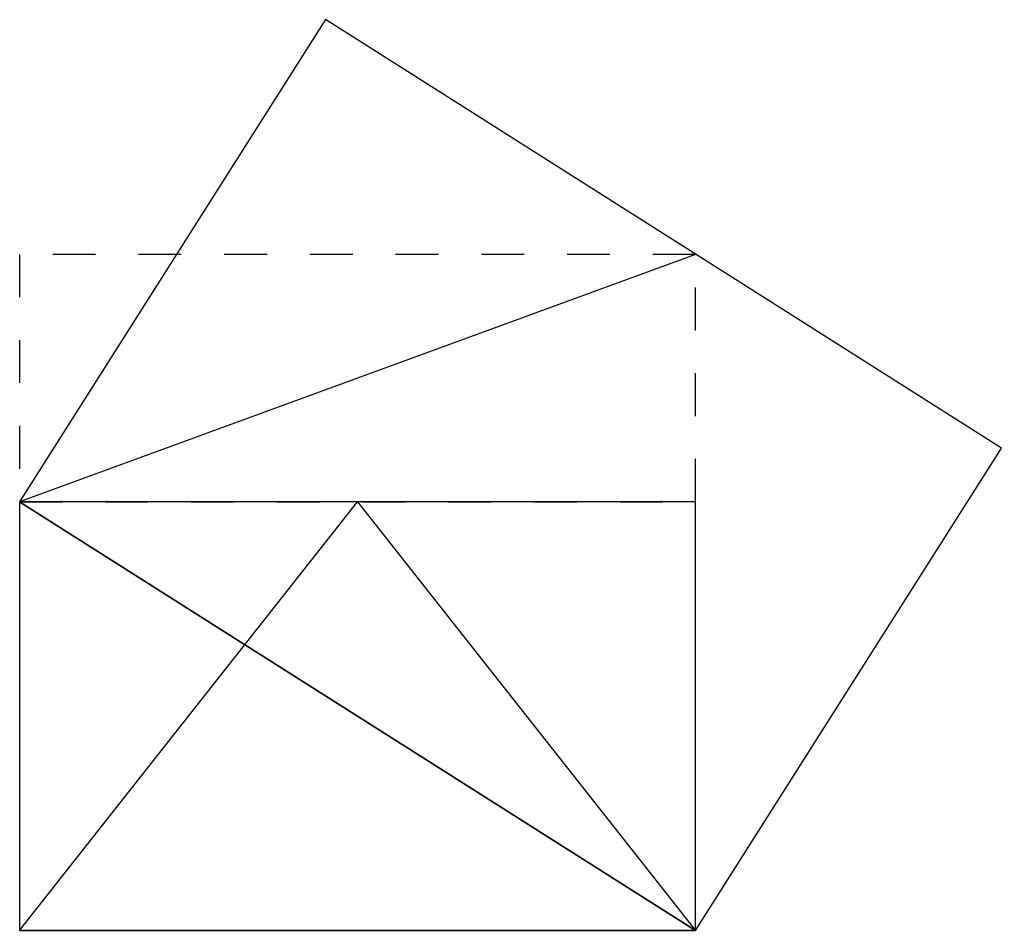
# Model space of a CAD drawing. Header units: millimetres. Extents: x 0.54 to 2.83, y 0.21 to 2.33.
import ezdxf

# ---------------------------------------------------------------- set-up
doc = ezdxf.new("R2010")
doc.units = ezdxf.units.MM
doc.linetypes.add('ACAD_ISO03W100', pattern=[30, 12, -18])
for name, color, linetype in [('Cuadrado CS.Lis', 82, 'Continuous'), ('Diagonal rectángulo matriz de Keops', 5, 'Continuous'), ('Diagonal Rectángulo mágico de CS-LIS', 6, 'Continuous'), ('Rectángulo Generador base Gran Zigurat de Ur', 32, 'Continuous'), ('Triángulo alquímico de Keops', 1, 'Continuous')]:
    doc.layers.add(name, color=color, linetype=linetype)

msp = doc.modelspace()

# ---------------------------------------------------------------- linework, layer by layer
at = {"layer": 'Cuadrado CS.Lis', "color": 3, "linetype": 'ACAD_ISO03W100', "ltscale": 0.003}
msp.add_lwpolyline([(0.5397, 1.2085), (2.1169, 1.2085), (2.1169, 1.7857), (0.5397, 1.7857)], close=True, dxfattribs=at)
at = {"layer": 'Cuadrado CS.Lis'}
msp.add_lwpolyline([(0.5397, 0.2085), (2.1169, 0.2085), (2.1169, 1.2085), (0.5397, 1.2085)], close=True, dxfattribs=at)
at = {"layer": 'Diagonal rectángulo matriz de Keops'}
msp.add_line((2.1169, 0.2085), (0.5397, 1.2085), dxfattribs=at)
at = {"layer": 'Diagonal Rectángulo mágico de CS-LIS'}
msp.add_lwpolyline([(2.1169, 1.7857), (0.5397, 1.2085)], dxfattribs=at)
at = {"layer": 'Rectángulo Generador base Gran Zigurat de Ur'}
msp.add_lwpolyline([(0.5397, 1.2085), (2.1169, 0.2085), (2.8301, 1.3334), (1.253, 2.3334)], close=True, dxfattribs=at)
at = {"layer": 'Triángulo alquímico de Keops'}
msp.add_lwpolyline([(0.5397, 0.2085), (1.3283, 1.2085), (2.1169, 0.2085)], close=True, dxfattribs=at)

doc.saveas('drawing.dxf')
